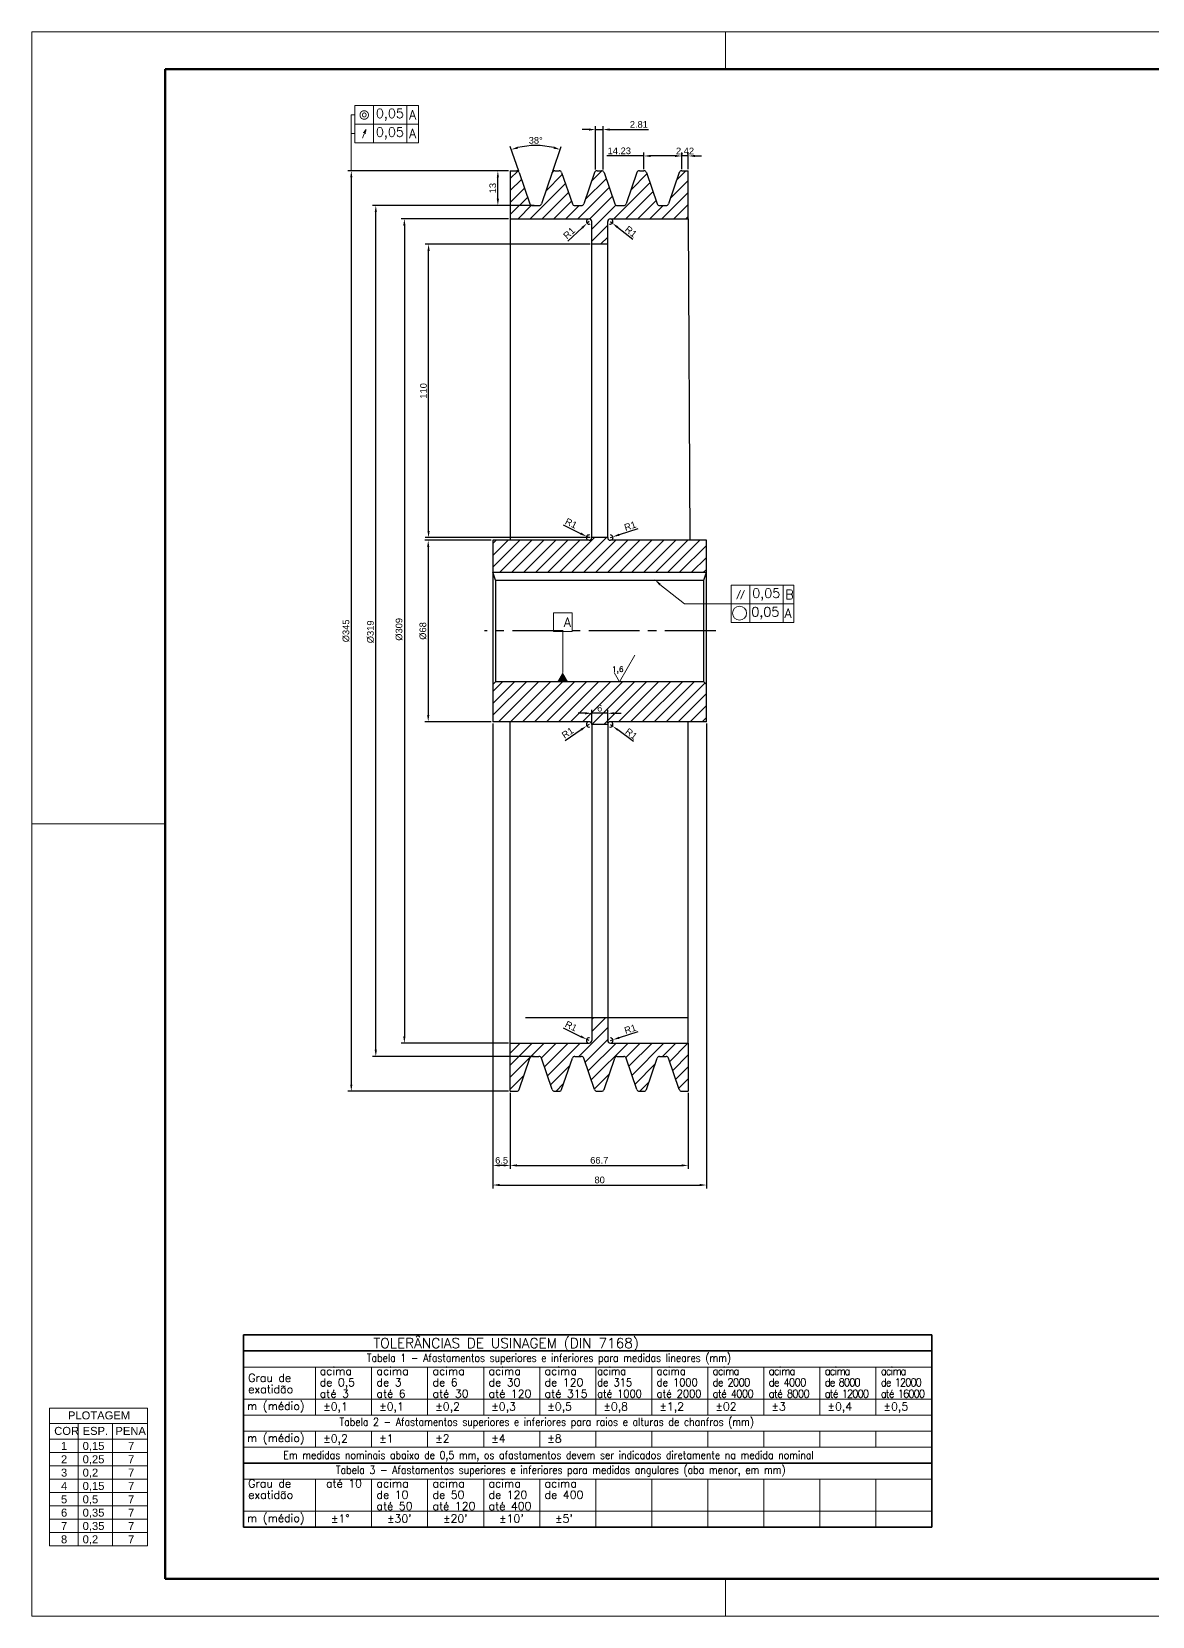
# Model space of a CAD drawing. Header units: millimetres. Extents: x 3548 to 4388, y 2422 to 3016.
# Drawn here: x 3548 to 3968, y 2422 to 3016 of the extents above; entities that cross this region are included whole.
import ezdxf

# ---------------------------------------------------------------- set-up
doc = ezdxf.new("R2010")
doc.units = ezdxf.units.MM
doc.linetypes.add('CENTER2', pattern=[28.575, 19.05, -3.175, 3.175, -3.175])
for name, color, linetype, lineweight in [('CENTRO', 1, 'CENTER2', 15), ('CONTORNO', 7, 'Continuous', 35), ('FINA', 4, 'Continuous', 15), ('FORMATO-FINA', 8, 'Continuous', 20), ('FORMATO-GROSSA', 5, 'Continuous', 50), ('TEXTO', 2, 'Continuous', 25)]:
    doc.layers.add(name, color=color, linetype=linetype, lineweight=lineweight)
doc.layers.add('INVISÍVEL', color=7, linetype='Continuous', lineweight=20, plot=False)
doc.styles.add('ACDINGDT', font='amgdt.shx')
doc.styles.add('ROMANS', font='romans.shx')
doc.styles.get("Standard").update_dxf_attribs({"font": 'arial.ttf'})
doc.dimstyles.new('ISO-25', dxfattribs={"dimtxt": 2.5, "dimasz": 2.5, "dimexe": 1.25, "dimexo": 0.625, "dimtad": 1, "dimtxsty": 'Standard', "dimcen": 2.5, "dimadec": 0, "dimazin": 0, "dimtfac": 1, "dimtmove": 0, "dimatfit": 3, "dimfxl": 1, "dimarcsym": 0})

# ---------------------------------------------------------------- blocks, each defined once
blk = doc.blocks.new('PLOTAGEM')
at = {"layer": 'INVISÍVEL', "color": 7}
for p, q in [((0, 0), (18.35, 0)), ((0, -25.82), (0, 0)), ((0, -2.91), (18.35, -2.91)), ((5.32, -25.82), (5.32, -2.91)), ((11.8, -2.91), (11.8, -25.82)), ((18.35, -25.82), (18.35, 0)), ((0, -5.82), (18.35, -5.82)), ((0, -8.32), (18.35, -8.32)), ((0, -10.82), (18.35, -10.82)), ((0, -13.32), (18.35, -13.32)), ((0, -15.82), (18.35, -15.82)), ((0, -18.32), (18.35, -18.32)), ((0, -20.82), (18.35, -20.82)), ((0, -23.32), (18.35, -23.32)), ((0, -25.82), (18.35, -25.82))]:
    blk.add_line(p, q, dxfattribs=at)
at = {"layer": 'FORMATO-GROSSA', "color": 8}
blk.add_text('8', height=1.5, dxfattribs=at).set_placement((2.13, -25.35))
at = {"layer": 'INVISÍVEL', "color": 7}
for s, p in [('PLOTAGEM', (3.44, -2.12)), ('COR', (0.86, -5.03)), ('ESP.', (6.19, -5.03)), ('PENA', (12.33, -5.03)), ('0,15', (6.19, -7.85)), ('0,25', (6.19, -10.35)), ('7', (14.7, -7.85)), ('7', (14.7, -10.35)), ('0,2', (6.19, -12.85)), ('7', (14.7, -12.85)), ('0,15', (6.19, -15.35)), ('7', (14.7, -15.35)), ('0,5', (6.19, -17.85)), ('7', (14.7, -17.85)), ('0,35', (6.19, -20.35)), ('7', (14.7, -20.35)), ('7', (2.13, -22.85)), ('0,35', (6.19, -22.85)), ('7', (14.7, -22.85)), ('0,2', (6.19, -25.35)), ('7', (14.7, -25.35))]:
    blk.add_text(s, height=1.5, dxfattribs=at).set_placement(p)
at = {"layer": 'INVISÍVEL', "color": 2}
blk.add_text('2', height=1.5, dxfattribs=at).set_placement((2.13, -10.35))
at = {"layer": 'INVISÍVEL', "color": 1}
blk.add_text('1', height=1.5, dxfattribs=at).set_placement((2.13, -7.85))
at = {"layer": 'INVISÍVEL', "color": 3}
blk.add_text('3', height=1.5, dxfattribs=at).set_placement((2.13, -12.85))
at = {"layer": 'INVISÍVEL', "color": 4}
blk.add_text('4', height=1.5, dxfattribs=at).set_placement((2.13, -15.35))
at = {"layer": 'INVISÍVEL', "color": 5}
blk.add_text('5', height=1.5, dxfattribs=at).set_placement((2.13, -17.85))
at = {"layer": 'INVISÍVEL', "color": 6}
blk.add_text('6', height=1.5, dxfattribs=at).set_placement((2.13, -20.35))
blk = doc.blocks.new('fatec_A3')
at = {"layer": 'FORMATO-FINA'}
for p, q in [((420, 297), (0, 297)), ((0, 297), (0, 0)), ((130, 297), (130, 290)), ((25, 148.5), (0, 148.5)), ((130, 7), (130, 0)), ((0, 0), (420, 0))]:
    blk.add_line(p, q, dxfattribs=at)
at = {"layer": 'FORMATO-GROSSA'}
for p, q in [((25, 290), (25, 7)), ((413, 290), (25, 290)), ((25, 7), (413, 7))]:
    blk.add_line(p, q, dxfattribs=at)
at = {"layer": 'INVISÍVEL'}
blk.add_blockref('PLOTAGEM', (3.36, 39.03), dxfattribs=at)
blk = doc.blocks.new('*U29')
at = {"color": 0, "linetype": 'CENTER2', "transparency": 16777216}
blk.add_line((32.5, 0), (-54.21, 0), dxfattribs=at)
blk = doc.blocks.new('*D52')
at = {"color": 0, "lineweight": -2, "transparency": 16777216}
for p, q in [((3719.82, 2825.17), (3694.93, 2825.17)), ((3696.18, 2822.67), (3696.18, 2759.67)), ((3719.82, 2757.17), (3694.93, 2757.17))]:
    blk.add_line(p, q, dxfattribs=at)
at = {"color": 0, "transparency": 16777216}
for points in [[(3695.76, 2822.67), (3696.6, 2822.67), (3696.18, 2825.17)], [(3695.76, 2759.67), (3696.6, 2759.67), (3696.18, 2757.17)]]:
    blk.add_solid(points, dxfattribs=at)
at = {"layer": 'Defpoints', "color": 0, "transparency": 16777216}
for p in [(3720.44, 2825.17), (3696.18, 2757.17), (3720.44, 2757.17)]:
    blk.add_point(p, dxfattribs=at)
at = {"color": 0, "transparency": 16777216, "insert": (3694.21, 2791.17), "char_height": 2.5, "attachment_point": 5, "rotation": 90}
blk.add_mtext('{\\C2;%%C68}', dxfattribs=at)
blk = doc.blocks.new('*D53')
at = {"color": 0, "lineweight": -2, "transparency": 16777216}
for p, q in [((3756.82, 2936.17), (3695.06, 2936.17)), ((3696.31, 2828.67), (3696.31, 2933.67)), ((3756.82, 2826.17), (3695.06, 2826.17)), ((3756.44, 2756.17), (3755.62, 2755.61)), ((3747.5, 2750.12), (3753.54, 2754.21))]:
    blk.add_line(p, q, dxfattribs=at)
blk.add_arc((3756.44, 2756.17), 1, 125.80986, 285.6913, dxfattribs=at)
at = {"color": 0, "transparency": 16777216}
for points in [[(3695.89, 2933.67), (3696.73, 2933.67), (3696.31, 2936.17)], [(3695.89, 2828.67), (3696.73, 2828.67), (3696.31, 2826.17)], [(3753.31, 2754.55), (3753.78, 2753.86), (3755.62, 2755.61)]]:
    blk.add_solid(points, dxfattribs=at)
at = {"layer": 'Defpoints', "color": 0, "transparency": 16777216}
for p in [(3696.31, 2936.17), (3757.44, 2936.17), (3757.44, 2826.17), (3756.44, 2756.17), (3755.62, 2755.61)]:
    blk.add_point(p, dxfattribs=at)
at = {"color": 0, "transparency": 16777216, "char_height": 2.5, "attachment_point": 5}
for s, insert, rotation in [('{\\C2;110}', (3694.41, 2881.17), 90), ('{\\C2;R1}', (3748.43, 2753.02), 34.07158)]:
    blk.add_mtext(s, dxfattribs=dict(at, insert=insert, rotation=rotation))
blk = doc.blocks.new('*D54')
at = {"color": 0, "lineweight": -2, "transparency": 16777216}
for p, q in [((3720.44, 2756.54), (3720.44, 2582.24)), ((3800.44, 2756.54), (3800.44, 2582.24)), ((3722.94, 2583.49), (3797.94, 2583.49))]:
    blk.add_line(p, q, dxfattribs=at)
at = {"color": 0, "transparency": 16777216}
for points in [[(3722.94, 2583.91), (3722.94, 2583.07), (3720.44, 2583.49)], [(3797.94, 2583.91), (3797.94, 2583.07), (3800.44, 2583.49)]]:
    blk.add_solid(points, dxfattribs=at)
at = {"layer": 'Defpoints', "color": 0, "transparency": 16777216}
for p in [(3720.44, 2757.17), (3800.44, 2757.17), (3800.44, 2583.49)]:
    blk.add_point(p, dxfattribs=at)
at = {"color": 0, "transparency": 16777216, "insert": (3760.44, 2585.39), "char_height": 2.5, "attachment_point": 5}
blk.add_mtext('{\\C2;80}', dxfattribs=at)
blk = doc.blocks.new('*D55')
at = {"color": 0, "lineweight": -2, "transparency": 16777216}
for p, q in [((3726.32, 2963.67), (3721.04, 2963.67)), ((3722.29, 2953.17), (3722.29, 2961.17)), ((3735.85, 2950.67), (3721.04, 2950.67))]:
    blk.add_line(p, q, dxfattribs=at)
at = {"color": 0, "transparency": 16777216}
for points in [[(3721.87, 2961.17), (3722.7, 2961.17), (3722.29, 2963.67)], [(3721.87, 2953.17), (3722.7, 2953.17), (3722.29, 2950.67)]]:
    blk.add_solid(points, dxfattribs=at)
at = {"layer": 'Defpoints', "color": 0, "transparency": 16777216}
for p in [(3722.29, 2963.67), (3726.94, 2963.67), (3736.47, 2950.67)]:
    blk.add_point(p, dxfattribs=at)
at = {"color": 0, "transparency": 16777216, "insert": (3720.38, 2957.17), "char_height": 2.5, "attachment_point": 5, "rotation": 90}
blk.add_mtext('{\\C2;13}', dxfattribs=at)
blk = doc.blocks.new('*D32')
at = {"color": 0, "lineweight": -2, "transparency": 16777216}
for p, q in [((3730.1, 2963.58), (3726.92, 2972.83)), ((3742.84, 2963.58), (3746.03, 2972.83))]:
    blk.add_line(p, q, dxfattribs=at)
blk.add_arc((3736.47, 2945.08), 28.09, 76.10026, 103.89974, dxfattribs=at)
at = {"color": 0, "transparency": 16777216}
for points in [[(3729.84, 2971.95), (3729.61, 2972.75), (3727.33, 2971.64)], [(3743.34, 2972.75), (3743.1, 2971.95), (3745.62, 2971.64)]]:
    blk.add_solid(points, dxfattribs=at)
at = {"layer": 'Defpoints', "color": 0, "transparency": 16777216}
for p in [(3739.57, 2973), (3730.31, 2962.99), (3742.64, 2962.99), (3734.32, 2951.34), (3738.63, 2951.34)]:
    blk.add_point(p, dxfattribs=at)
at = {"color": 0, "transparency": 16777216, "insert": (3736.47, 2975.08), "char_height": 2.5, "attachment_point": 5}
blk.add_mtext('{\\C2;38°}', dxfattribs=at)
blk = doc.blocks.new('*D33')
at = {"color": 0, "lineweight": -2, "transparency": 16777216}
for p, q in [((3791.23, 2964.29), (3791.23, 2970.49)), ((3793.64, 2964.29), (3793.64, 2970.49)), ((3788.73, 2969.24), (3786.23, 2969.24)), ((3793.64, 2969.24), (3791.23, 2969.24)), ((3796.14, 2969.24), (3798.64, 2969.24))]:
    blk.add_line(p, q, dxfattribs=at)
at = {"color": 0, "transparency": 16777216}
for points in [[(3788.73, 2969.66), (3788.73, 2968.83), (3791.23, 2969.24)], [(3796.14, 2969.66), (3796.14, 2968.83), (3793.64, 2969.24)]]:
    blk.add_solid(points, dxfattribs=at)
at = {"layer": 'Defpoints', "color": 0, "transparency": 16777216}
for p in [(3791.23, 2969.24), (3791.23, 2963.67), (3793.64, 2963.67)]:
    blk.add_point(p, dxfattribs=at)
at = {"color": 0, "transparency": 16777216, "insert": (3792.44, 2971.12), "char_height": 2.5, "attachment_point": 5}
blk.add_mtext('{\\C2;2.42}', dxfattribs=at)
blk = doc.blocks.new('*D34')
at = {"color": 0, "lineweight": -2, "transparency": 16777216}
for p, q in [((3777, 2964.29), (3777, 2970.49)), ((3791.23, 2964.29), (3791.23, 2970.49)), ((3777, 2969.24), (3763.07, 2969.24)), ((3788.73, 2969.24), (3779.5, 2969.24))]:
    blk.add_line(p, q, dxfattribs=at)
at = {"color": 0, "transparency": 16777216}
for points in [[(3779.5, 2969.66), (3779.5, 2968.83), (3777, 2969.24)], [(3788.73, 2969.66), (3788.73, 2968.83), (3791.23, 2969.24)]]:
    blk.add_solid(points, dxfattribs=at)
at = {"layer": 'Defpoints', "color": 0, "transparency": 16777216}
for p in [(3777, 2969.24), (3777, 2963.67), (3791.23, 2963.67)]:
    blk.add_point(p, dxfattribs=at)
at = {"color": 0, "transparency": 16777216, "insert": (3767.8, 2971.14), "char_height": 2.5, "attachment_point": 5}
blk.add_mtext('{\\C2;14.23}', dxfattribs=at)
blk = doc.blocks.new('*D35')
at = {"color": 0, "lineweight": -2, "transparency": 16777216}
for p, q in [((3756.39, 2979.13), (3753.89, 2979.13)), ((3758.89, 2964.11), (3758.89, 2980.38)), ((3758.89, 2979.13), (3761.7, 2979.13)), ((3761.7, 2964.11), (3761.7, 2980.38)), ((3764.2, 2979.13), (3778.78, 2979.13))]:
    blk.add_line(p, q, dxfattribs=at)
at = {"color": 0, "transparency": 16777216}
for points in [[(3756.39, 2979.55), (3756.39, 2978.72), (3758.89, 2979.13)], [(3764.2, 2979.55), (3764.2, 2978.72), (3761.7, 2979.13)]]:
    blk.add_solid(points, dxfattribs=at)
at = {"layer": 'Defpoints', "color": 0, "transparency": 16777216}
for p in [(3761.7, 2979.13), (3758.89, 2963.48), (3761.7, 2963.48)]:
    blk.add_point(p, dxfattribs=at)
at = {"color": 0, "transparency": 16777216, "insert": (3775.13, 2981.04), "char_height": 2.5, "attachment_point": 5}
blk.add_mtext('{\\C2;2.81}', dxfattribs=at)
blk = doc.blocks.new('*D36')
at = {"color": 0, "lineweight": -2, "transparency": 16777216}
for p, q in [((3726.32, 2963.67), (3666.1, 2963.67)), ((3667.35, 2961.17), (3667.35, 2621.17)), ((3726.32, 2618.67), (3666.1, 2618.67))]:
    blk.add_line(p, q, dxfattribs=at)
at = {"color": 0, "transparency": 16777216}
for points in [[(3666.93, 2961.17), (3667.76, 2961.17), (3667.35, 2963.67)], [(3666.93, 2621.17), (3667.76, 2621.17), (3667.35, 2618.67)]]:
    blk.add_solid(points, dxfattribs=at)
at = {"layer": 'Defpoints', "color": 0, "transparency": 16777216}
for p in [(3726.94, 2963.67), (3667.35, 2618.67), (3726.94, 2618.67)]:
    blk.add_point(p, dxfattribs=at)
at = {"color": 0, "transparency": 16777216, "insert": (3665.37, 2791.21), "char_height": 2.5, "attachment_point": 5, "rotation": 90}
blk.add_mtext('{\\C2;%%C345}', dxfattribs=at)
blk = doc.blocks.new('*D37')
at = {"color": 0, "lineweight": -2, "transparency": 16777216}
for p, q in [((3726.32, 2945.67), (3685.98, 2945.67)), ((3687.23, 2943.17), (3687.23, 2639.17)), ((3726.32, 2636.67), (3685.98, 2636.67))]:
    blk.add_line(p, q, dxfattribs=at)
at = {"color": 0, "transparency": 16777216}
for points in [[(3686.81, 2943.17), (3687.65, 2943.17), (3687.23, 2945.67)], [(3686.81, 2639.17), (3687.65, 2639.17), (3687.23, 2636.67)]]:
    blk.add_solid(points, dxfattribs=at)
at = {"layer": 'Defpoints', "color": 0, "transparency": 16777216}
for p in [(3726.94, 2945.67), (3687.23, 2636.67), (3726.94, 2636.67)]:
    blk.add_point(p, dxfattribs=at)
at = {"color": 0, "transparency": 16777216, "insert": (3685.26, 2791.78), "char_height": 2.5, "attachment_point": 5, "rotation": 90}
blk.add_mtext('{\\C2;%%C309}', dxfattribs=at)
blk = doc.blocks.new('*D38')
at = {"color": 0, "lineweight": -2, "transparency": 16777216}
for p, q in [((3735.85, 2950.67), (3675.28, 2950.67)), ((3676.53, 2634.17), (3676.53, 2948.17)), ((3735.85, 2631.67), (3675.28, 2631.67))]:
    blk.add_line(p, q, dxfattribs=at)
at = {"color": 0, "transparency": 16777216}
for points in [[(3676.11, 2948.17), (3676.94, 2948.17), (3676.53, 2950.67)], [(3676.11, 2634.17), (3676.94, 2634.17), (3676.53, 2631.67)]]:
    blk.add_solid(points, dxfattribs=at)
at = {"layer": 'Defpoints', "color": 0, "transparency": 16777216}
for p in [(3676.53, 2950.67), (3736.47, 2950.67), (3736.47, 2631.67)]:
    blk.add_point(p, dxfattribs=at)
at = {"color": 0, "transparency": 16777216, "insert": (3674.56, 2790.85), "char_height": 2.5, "width": 5.6986, "attachment_point": 5, "rotation": 90}
blk.add_mtext('{\\C2;%%C319}', dxfattribs=at)
blk = doc.blocks.new('*D39')
at = {"color": 0, "lineweight": -2, "transparency": 16777216}
for p, q in [((3754.94, 2760.32), (3752.44, 2760.32)), ((3757.44, 2756.79), (3757.44, 2761.57)), ((3763.44, 2760.32), (3757.44, 2760.32)), ((3763.44, 2756.79), (3763.44, 2761.57)), ((3765.94, 2760.32), (3768.44, 2760.32))]:
    blk.add_line(p, q, dxfattribs=at)
at = {"color": 0, "transparency": 16777216}
for points in [[(3754.94, 2760.74), (3754.94, 2759.9), (3757.44, 2760.32)], [(3765.94, 2760.74), (3765.94, 2759.9), (3763.44, 2760.32)]]:
    blk.add_solid(points, dxfattribs=at)
at = {"layer": 'Defpoints', "color": 0, "transparency": 16777216}
for p in [(3757.44, 2760.32), (3757.44, 2756.17), (3763.44, 2756.17)]:
    blk.add_point(p, dxfattribs=at)
at = {"color": 0, "transparency": 16777216, "insert": (3760.44, 2762.22), "char_height": 2.5, "attachment_point": 5}
blk.add_mtext('{\\C2;6}', dxfattribs=at)
blk = doc.blocks.new('*D40')
at = {"color": 0, "lineweight": -2, "transparency": 16777216}
for p, q in [((3764.44, 2756.17), (3765.24, 2755.57)), ((3773.09, 2749.7), (3767.25, 2754.07))]:
    blk.add_line(p, q, dxfattribs=at)
blk.add_arc((3764.44, 2756.17), 1, 251.5889, 54.19014, dxfattribs=at)
at = {"color": 0, "transparency": 16777216}
blk.add_solid([(3767.5, 2754.4), (3767, 2753.74), (3765.24, 2755.57)], dxfattribs=at)
at = {"layer": 'Defpoints', "color": 0, "transparency": 16777216}
for p in [(3764.44, 2756.17), (3765.24, 2755.57)]:
    blk.add_point(p, dxfattribs=at)
at = {"color": 0, "transparency": 16777216, "insert": (3772.3, 2752.64), "char_height": 2.5, "attachment_point": 5, "rotation": 323.20863}
blk.add_mtext('{\\C2;R1}', dxfattribs=at)
blk = doc.blocks.new('*D41')
at = {"color": 0, "lineweight": -2, "transparency": 16777216}
for p, q in [((3746.76, 2642.44), (3753.3, 2639.21)), ((3756.44, 2637.67), (3755.55, 2638.11))]:
    blk.add_line(p, q, dxfattribs=at)
blk.add_arc((3756.44, 2637.67), 1, 82.14523, 234.19014, dxfattribs=at)
at = {"color": 0, "transparency": 16777216}
blk.add_solid([(3753.49, 2639.59), (3753.12, 2638.84), (3755.55, 2638.11)], dxfattribs=at)
at = {"layer": 'Defpoints', "color": 0, "transparency": 16777216}
for p in [(3755.55, 2638.11), (3756.44, 2637.67)]:
    blk.add_point(p, dxfattribs=at)
at = {"color": 0, "transparency": 16777216, "insert": (3749.74, 2643.07), "char_height": 2.5, "attachment_point": 5, "rotation": 333.76496}
blk.add_mtext('{\\C2;R1}', dxfattribs=at)
blk = doc.blocks.new('*D42')
at = {"color": 0, "lineweight": -2, "transparency": 16777216}
for p, q in [((3764.44, 2637.67), (3765.4, 2637.97)), ((3774.75, 2640.9), (3767.78, 2638.72))]:
    blk.add_line(p, q, dxfattribs=at)
blk.add_arc((3764.44, 2637.67), 1, 305.80986, 89.06081, dxfattribs=at)
at = {"color": 0, "transparency": 16777216}
blk.add_solid([(3767.66, 2639.11), (3767.91, 2638.32), (3765.4, 2637.97)], dxfattribs=at)
at = {"layer": 'Defpoints', "color": 0, "transparency": 16777216}
for p in [(3764.44, 2637.67), (3765.4, 2637.97)]:
    blk.add_point(p, dxfattribs=at)
at = {"color": 0, "transparency": 16777216, "insert": (3771.89, 2641.98), "char_height": 2.5, "attachment_point": 5, "rotation": 17.44109}
blk.add_mtext('{\\C2;R1}', dxfattribs=at)
blk = doc.blocks.new('*D43')
at = {"color": 0, "lineweight": -2, "transparency": 16777216}
for p, q in [((3746.75, 2830.93), (3753.3, 2827.71)), ((3756.44, 2826.17), (3755.55, 2826.61))]:
    blk.add_line(p, q, dxfattribs=at)
blk.add_arc((3756.44, 2826.17), 1, 82.20355, 234.19014, dxfattribs=at)
at = {"color": 0, "transparency": 16777216}
blk.add_solid([(3753.49, 2828.09), (3753.12, 2827.34), (3755.55, 2826.61)], dxfattribs=at)
at = {"layer": 'Defpoints', "color": 0, "transparency": 16777216}
for p in [(3755.55, 2826.61), (3756.44, 2826.17)]:
    blk.add_point(p, dxfattribs=at)
at = {"color": 0, "transparency": 16777216, "insert": (3749.74, 2831.56), "char_height": 2.5, "attachment_point": 5, "rotation": 333.82327}
blk.add_mtext('{\\C2;R1}', dxfattribs=at)
blk = doc.blocks.new('*D44')
at = {"color": 0, "lineweight": -2, "transparency": 16777216}
for p, q in [((3774.71, 2829.51), (3767.77, 2827.25)), ((3764.44, 2826.17), (3765.39, 2826.48))]:
    blk.add_line(p, q, dxfattribs=at)
blk.add_arc((3764.44, 2826.17), 1, 305.80986, 89.64211, dxfattribs=at)
at = {"color": 0, "transparency": 16777216}
blk.add_solid([(3767.64, 2827.65), (3767.9, 2826.85), (3765.39, 2826.48)], dxfattribs=at)
at = {"layer": 'Defpoints', "color": 0, "transparency": 16777216}
for p in [(3764.44, 2826.17), (3765.39, 2826.48)]:
    blk.add_point(p, dxfattribs=at)
at = {"color": 0, "transparency": 16777216, "insert": (3771.85, 2830.55), "char_height": 2.5, "attachment_point": 5, "rotation": 18.02238}
blk.add_mtext('{\\C2;R1}', dxfattribs=at)
blk = doc.blocks.new('*D45')
at = {"color": 0, "lineweight": -2, "transparency": 16777216}
for p, q in [((3764.44, 2944.67), (3765.22, 2944.04)), ((3772.88, 2937.92), (3767.18, 2942.48))]:
    blk.add_line(p, q, dxfattribs=at)
blk.add_arc((3764.44, 2944.67), 1, 249.73622, 54.19014, dxfattribs=at)
at = {"color": 0, "transparency": 16777216}
blk.add_solid([(3767.44, 2942.81), (3766.92, 2942.16), (3765.22, 2944.04)], dxfattribs=at)
at = {"layer": 'Defpoints', "color": 0, "transparency": 16777216}
for p in [(3764.44, 2944.67), (3765.22, 2944.04)]:
    blk.add_point(p, dxfattribs=at)
at = {"color": 0, "transparency": 16777216, "insert": (3772.18, 2940.89), "char_height": 2.5, "attachment_point": 5, "rotation": 321.35594}
blk.add_mtext('{\\C2;R1}', dxfattribs=at)
blk = doc.blocks.new('*D46')
at = {"color": 0, "lineweight": -2, "transparency": 16777216}
for p, q in [((3748.5, 2937.35), (3753.87, 2942.3)), ((3756.44, 2944.67), (3755.71, 2943.99))]:
    blk.add_line(p, q, dxfattribs=at)
blk.add_arc((3756.44, 2944.67), 1, 125.80986, 294.24803, dxfattribs=at)
at = {"color": 0, "transparency": 16777216}
blk.add_solid([(3753.59, 2942.6), (3754.15, 2941.99), (3755.71, 2943.99)], dxfattribs=at)
at = {"layer": 'Defpoints', "color": 0, "transparency": 16777216}
for p in [(3755.71, 2943.99), (3756.44, 2944.67)]:
    blk.add_point(p, dxfattribs=at)
at = {"color": 0, "transparency": 16777216, "insert": (3748.99, 2940.36), "char_height": 2.5, "attachment_point": 5, "rotation": 42.6283}
blk.add_mtext('{\\C2;R1}', dxfattribs=at)
blk = doc.blocks.new('*D47')
at = {"color": 0, "lineweight": -2, "transparency": 16777216}
for p, q in [((3726.94, 2618.04), (3726.94, 2589.59)), ((3793.64, 2618.04), (3793.64, 2589.59)), ((3729.44, 2590.84), (3791.14, 2590.84))]:
    blk.add_line(p, q, dxfattribs=at)
at = {"color": 0, "transparency": 16777216}
for points in [[(3729.44, 2591.25), (3729.44, 2590.42), (3726.94, 2590.84)], [(3791.14, 2591.25), (3791.14, 2590.42), (3793.64, 2590.84)]]:
    blk.add_solid(points, dxfattribs=at)
at = {"layer": 'Defpoints', "color": 0, "transparency": 16777216}
for p in [(3726.94, 2618.67), (3793.64, 2618.67), (3793.64, 2590.84)]:
    blk.add_point(p, dxfattribs=at)
at = {"color": 0, "transparency": 16777216, "insert": (3760.29, 2592.74), "char_height": 2.5, "attachment_point": 5}
blk.add_mtext('{\\C2;66.7}', dxfattribs=at)
blk = doc.blocks.new('*D48')
at = {"color": 0, "lineweight": -2, "transparency": 16777216}
for p, q in [((3720.44, 2618.04), (3720.44, 2589.59)), ((3726.94, 2618.04), (3726.94, 2589.59)), ((3724.44, 2590.84), (3722.94, 2590.84))]:
    blk.add_line(p, q, dxfattribs=at)
at = {"color": 0, "transparency": 16777216}
for points in [[(3722.94, 2591.25), (3722.94, 2590.42), (3720.44, 2590.84)], [(3724.44, 2591.25), (3724.44, 2590.42), (3726.94, 2590.84)]]:
    blk.add_solid(points, dxfattribs=at)
at = {"layer": 'Defpoints', "color": 0, "transparency": 16777216}
for p in [(3720.44, 2618.67), (3726.94, 2618.67), (3720.44, 2590.84)]:
    blk.add_point(p, dxfattribs=at)
at = {"color": 0, "transparency": 16777216, "insert": (3723.69, 2592.74), "char_height": 2.5, "attachment_point": 5}
blk.add_mtext('{\\C2;6.5}', dxfattribs=at)
blk = doc.blocks.new('TOLERÂNCIAS_USINAGEM')
at = {"layer": 'CONTORNO'}
for p, q in [((0, -48), (0, 0)), ((0, 0), (172, 0)), ((172, -48), (172, 0)), ((0, -4), (172, -4)), ((0, -32), (172, -32)), ((0, -48), (172, -48))]:
    blk.add_line(p, q, dxfattribs=at)
at = {"layer": 'FINA'}
for p, q in [((0, -8), (172, -8)), ((18, -20), (18, -8)), ((32, -20), (32, -8)), ((46, -20), (46, -8)), ((60, -20), (60, -8)), ((74, -20), (74, -8)), ((88, -20), (88, -8)), ((102, -20), (102, -8)), ((116, -20), (116, -8)), ((130, -20), (130, -8)), ((144, -20), (144, -8)), ((158, -20), (158, -8)), ((0, -16), (172, -16)), ((0, -20), (172, -20)), ((0, -24), (172, -24)), ((18, -28), (18, -24)), ((32, -28), (32, -24)), ((46, -28), (46, -24)), ((60, -28), (60, -24)), ((74, -28), (74, -24)), ((88, -28), (88, -24)), ((102, -28), (102, -24)), ((116, -28), (116, -24)), ((130, -28), (130, -24)), ((144, -28), (144, -24)), ((158, -28), (158, -24)), ((0, -28), (172, -28)), ((0, -36), (172, -36)), ((18, -48), (18, -36)), ((32, -48), (32, -36)), ((46, -48), (46, -36)), ((60, -48), (60, -36)), ((74, -48), (74, -36)), ((88, -48), (88, -36)), ((102, -48), (102, -36)), ((116, -48), (116, -36)), ((130, -48), (130, -36)), ((144, -48), (144, -36)), ((158, -48), (158, -36)), ((0, -44), (172, -44))]:
    blk.add_line(p, q, dxfattribs=at)
at = {"layer": 'TEXTO', "style": 'ROMANS'}
for s, height, p in [('TOLERÂNCIAS DE USINAGEM (DIN 7168)', 2.5, (32.44, -3.28)), ('m (médio)', 2, (0.87, -18.74)), ('m (médio)', 2, (0.87, -26.74)), ('m (médio)', 2, (0.87, -46.74))]:
    blk.add_text(s, height=height, dxfattribs=at).set_placement(p)
at = {"layer": 'TEXTO', "style": 'ROMANS', "width": 0.85}
for s, p in [('Tabela 1 - Afastamentos superiores e inferiores para medidas lineares (mm)', (30.81, -6.71)), ('Tabela 2 - Afastamentos superiores e inferiores para raios e alturas de chanfros (mm)', (23.98, -22.71)), ('Em medidas nominais abaixo de 0,5 mm, os afastamentos devem ser indicados diretamente na medida nominal', (9.94, -31)), ('Tabela 3 - Afastamentos superiores e inferiores para medidas angulares (aba menor, em mm)', (23.08, -34.71))]:
    blk.add_text(s, height=2, dxfattribs=at).set_placement(p)
at = {"layer": 'TEXTO', "char_height": 2, "attachment_point": 1, "line_spacing_factor": 0.85, "style": 'ROMANS'}
for s, width, insert in [('acima de 0,5 até 3', 12.6684, (19.02, -8)), ('acima\\Pde 3 até 6', 12.6684, (33.22, -8)), ('acima\\Pde 6 até 30', 12.6684, (47.22, -8)), ('acima\\Pde 30 até 120', 14.4641, (61.22, -8)), ('acima\\Pde 120 até 315', 12.6684, (75.22, -8)), ('{\\W0.9;acima\\Pde 315 até 1000}', 13.7297, (88.34, -8)), ('{\\W0.9;acima\\Pde 1000 até 2000}', 12.6684, (103.22, -8)), ('{\\W0.9;\\T0.9;acima\\Pde 2000 até 4000}', 12.6684, (117.22, -8)), ('{\\W0.9;\\T0.9;acima\\Pde 4000 até 8000}', 12.6684, (131.22, -8)), ('{\\W0.9;\\T0.85;acima\\Pde 8000 até 12000}', 12.6684, (145.22, -8)), ('{\\W0.9;\\T0.85;acima\\Pde 12000 até 16000}', 12.6684, (159.22, -8)), ('Grau de exatidão', 17.7309, (1.16, -9.71)), ('%%P0,1', 9.0401, (19.89, -16.87)), ('%%P0,1', 9.0401, (33.89, -16.87)), ('%%P0,2', 9.0401, (47.89, -16.87)), ('%%P0,3', 9.0401, (61.89, -16.87)), ('%%P0,5', 9.0401, (75.89, -16.87)), ('%%P0,8', 9.0401, (89.89, -16.87)), ('%%P1,2', 9.0401, (103.89, -16.87)), ('%%P02', 9.0401, (117.89, -16.87)), ('%%P3', 9.0401, (131.89, -16.87)), ('%%P0,4', 9.0401, (145.89, -16.87)), ('%%P0,5', 9.0401, (159.89, -16.87)), ('%%P0,2', 9.0401, (19.89, -24.87)), ('%%P1', 9.0401, (33.89, -24.87)), ('%%P2', 9.0401, (47.89, -24.87)), ('%%P4', 9.0401, (61.89, -24.87)), ('%%P8', 9.0401, (75.89, -24.87)), ('Grau de exatidão', 17.7309, (1.16, -36.09)), (' até 10', 12.6684, (19.22, -36.09)), ('acima\\Pde 10 até 50', 12.6684, (33.22, -36.09)), ('acima de 50 até 120', 12.6684, (47.22, -36.09)), ('acima\\Pde 120 até 400', 14.4641, (61.22, -36.09)), ('acima de 400', 12.6684, (75.22, -36.09)), ('%%P1%%D', 5.5483, (21.83, -44.87)), ("%%P30'", 5.5483, (35.83, -44.87)), ("%%P20'", 5.5483, (49.83, -44.87)), ("%%P10'", 5.5483, (63.83, -44.87)), ("%%P5'", 5.5483, (77.83, -44.87))]:
    blk.add_mtext_dynamic_manual_height_columns(s, width=width, gutter_width=25, heights=[0], dxfattribs=dict(at, insert=insert))

msp = doc.modelspace()

# ---------------------------------------------------------------- hatches: boundary and pattern name
h = msp.add_hatch()
h.set_pattern_fill('ANSI31', color=4)
h.set_pattern_definition([(45, (-2173.5433, 257.2122), (-2.245064, 2.245064), [])])
edge = h.paths.add_edge_path()
edge.add_line((3763.444, 2646.167), (3757.444, 2646.167))
edge.add_line((3757.444, 2646.167), (3757.444, 2637.667))
edge.add_arc((3756.444, 2637.667), 1, -90, 0, ccw=False)
edge.add_line((3756.444, 2636.667), (3726.944, 2636.667))
edge.add_line((3726.944, 2636.667), (3726.944, 2631.667))
edge.add_line((3726.944, 2631.667), (3726.944, 2618.667))
edge.add_line((3726.944, 2618.667), (3729.36, 2618.667))
edge.add_arc((3729.36, 2619.667), 1, 270, 341)
edge.add_line((3730.306, 2619.342), (3734.318, 2630.993))
edge.add_arc((3735.263, 2630.667), 1, 90, 161, ccw=False)
edge.add_line((3735.263, 2631.667), (3737.684, 2631.667))
edge.add_arc((3737.684, 2630.667), 1, 19, 90, ccw=False)
edge.add_line((3738.63, 2630.993), (3742.641, 2619.342))
edge.add_arc((3743.587, 2619.667), 1, 199, 270)
edge.add_line((3743.587, 2618.667), (3745.24, 2618.667))
edge.add_arc((3745.24, 2619.667), 1, 270, 341)
edge.add_line((3746.186, 2619.342), (3750.198, 2630.993))
edge.add_arc((3751.143, 2630.667), 1, 90, 161, ccw=False)
edge.add_line((3751.143, 2631.667), (3753.564, 2631.667))
edge.add_arc((3753.564, 2630.667), 1, 19, 90, ccw=False)
edge.add_line((3754.51, 2630.993), (3758.521, 2619.342))
edge.add_arc((3759.467, 2619.667), 1, 199, 270)
edge.add_line((3759.467, 2618.667), (3761.12, 2618.667))
edge.add_arc((3761.12, 2619.667), 1, 270, 341)
edge.add_line((3762.066, 2619.342), (3766.078, 2630.993))
edge.add_arc((3767.023, 2630.667), 1, 90, 161, ccw=False)
edge.add_line((3767.023, 2631.667), (3769.444, 2631.667))
edge.add_arc((3769.444, 2630.667), 1, 19, 90, ccw=False)
edge.add_line((3770.39, 2630.993), (3774.401, 2619.342))
edge.add_arc((3775.347, 2619.667), 1, 199, 270)
edge.add_line((3775.347, 2618.667), (3777, 2618.667))
edge.add_arc((3777, 2619.667), 1, 270, 341)
edge.add_line((3777.946, 2619.342), (3781.958, 2630.993))
edge.add_arc((3782.903, 2630.667), 1, 90, 161, ccw=False)
edge.add_line((3782.903, 2631.667), (3785.324, 2631.667))
edge.add_arc((3785.324, 2630.667), 1, 19, 90, ccw=False)
edge.add_line((3786.27, 2630.993), (3790.281, 2619.342))
edge.add_arc((3791.227, 2619.667), 1, 199, 270)
edge.add_line((3791.227, 2618.667), (3793.644, 2618.667))
edge.add_line((3793.644, 2618.667), (3793.644, 2631.667))
edge.add_line((3793.644, 2631.667), (3793.644, 2636.667))
edge.add_line((3793.644, 2636.667), (3764.444, 2636.667))
edge.add_arc((3764.444, 2637.667), 1, 180, 270, ccw=False)
edge.add_line((3763.444, 2637.667), (3763.444, 2646.167))
edge = h.paths.add_edge_path()
edge.add_line((3757.444, 2936.167), (3763.444, 2936.167))
edge.add_line((3763.444, 2936.167), (3763.444, 2944.667))
edge.add_arc((3764.444, 2944.667), 1, 90, 180, ccw=False)
edge.add_line((3764.444, 2945.667), (3793.644, 2945.667))
edge.add_line((3793.644, 2945.667), (3793.644, 2950.667))
edge.add_line((3793.644, 2950.667), (3793.644, 2963.667))
edge.add_line((3793.644, 2963.667), (3791.227, 2963.667))
edge.add_arc((3791.227, 2962.667), 1, 90, 161)
edge.add_line((3790.281, 2962.993), (3786.27, 2951.342))
edge.add_arc((3785.324, 2951.667), 1, 270, 341, ccw=False)
edge.add_line((3785.324, 2950.667), (3782.903, 2950.667))
edge.add_arc((3782.903, 2951.667), 1, 199, 270, ccw=False)
edge.add_line((3781.958, 2951.342), (3777.946, 2962.993))
edge.add_arc((3777, 2962.667), 1, 19, 90)
edge.add_line((3777, 2963.667), (3775.347, 2963.667))
edge.add_arc((3775.347, 2962.667), 1, 90, 161)
edge.add_line((3774.401, 2962.993), (3770.39, 2951.342))
edge.add_arc((3769.444, 2951.667), 1, 270, 341, ccw=False)
edge.add_line((3769.444, 2950.667), (3767.023, 2950.667))
edge.add_arc((3767.023, 2951.667), 1, 199, 270, ccw=False)
edge.add_line((3766.078, 2951.342), (3762.066, 2962.993))
edge.add_arc((3761.12, 2962.667), 1, 19, 90)
edge.add_line((3761.12, 2963.667), (3759.467, 2963.667))
edge.add_arc((3759.467, 2962.667), 1, 90, 161)
edge.add_line((3758.521, 2962.993), (3754.51, 2951.342))
edge.add_arc((3753.564, 2951.667), 1, 270, 341, ccw=False)
edge.add_line((3753.564, 2950.667), (3751.143, 2950.667))
edge.add_arc((3751.143, 2951.667), 1, 199, 270, ccw=False)
edge.add_line((3750.198, 2951.342), (3746.186, 2962.993))
edge.add_arc((3745.24, 2962.667), 1, 19, 90)
edge.add_line((3745.24, 2963.667), (3743.587, 2963.667))
edge.add_arc((3743.587, 2962.667), 1, 90, 161)
edge.add_line((3742.641, 2962.993), (3738.63, 2951.342))
edge.add_arc((3737.684, 2951.667), 1, 270, 341, ccw=False)
edge.add_line((3737.684, 2950.667), (3735.263, 2950.667))
edge.add_arc((3735.263, 2951.667), 1, 199, 270, ccw=False)
edge.add_line((3734.318, 2951.342), (3730.306, 2962.993))
edge.add_arc((3729.36, 2962.667), 1, 19, 90)
edge.add_line((3729.36, 2963.667), (3726.944, 2963.667))
edge.add_line((3726.944, 2963.667), (3726.944, 2950.667))
edge.add_line((3726.944, 2950.667), (3726.944, 2945.667))
edge.add_line((3726.944, 2945.667), (3756.444, 2945.667))
edge.add_arc((3756.444, 2944.667), 1, 0, 90, ccw=False)
edge.add_line((3757.444, 2944.667), (3757.444, 2936.167))
edge = h.paths.add_edge_path()
edge.add_line((3763.444, 2826.167), (3757.444, 2826.167))
edge.add_arc((3756.444, 2826.167), 1, -90, 0, ccw=False)
edge.add_line((3756.444, 2825.167), (3720.444, 2825.167))
edge.add_line((3720.444, 2825.167), (3720.444, 2813.167))
edge.add_line((3720.444, 2813.167), (3800.444, 2813.167))
edge.add_line((3800.444, 2813.167), (3800.444, 2825.167))
edge.add_line((3800.444, 2825.167), (3764.444, 2825.167))
edge.add_arc((3764.444, 2826.167), 1, 180, 270, ccw=False)
h = msp.add_hatch()
h.set_pattern_fill('ANSI31', color=4)
h.paths.add_polyline_path([(3800.444, 2771.167), (3799.444, 2772.167), (3721.444, 2772.167), (3720.444, 2771.167), (3720.444, 2757.167), (3756.444, 2757.167, -0.4142136), (3757.444, 2756.167), (3763.444, 2756.167, -0.4142136), (3764.444, 2757.167), (3800.444, 2757.167)])
h.paths.add_polyline_path([(3758.862, 2759.622), (3762.054, 2759.622), (3762.054, 2764.774), (3758.862, 2764.774)], flags=24)

# ---------------------------------------------------------------- linework, layer by layer
for p, q in [((3726.944, 2963.667), (3726.944, 2950.667)), ((3726.944, 2963.667), (3726.944, 2950.667)), ((3726.944, 2963.667), (3729.36, 2963.667)), ((3730.306, 2962.993), (3734.318, 2951.342)), ((3742.641, 2962.993), (3738.63, 2951.342)), ((3743.587, 2963.667), (3745.24, 2963.667)), ((3746.186, 2962.993), (3750.198, 2951.342)), ((3758.521, 2962.993), (3754.51, 2951.342)), ((3759.467, 2963.667), (3761.12, 2963.667)), ((3762.066, 2962.993), (3766.078, 2951.342)), ((3774.401, 2962.993), (3770.39, 2951.342)), ((3775.347, 2963.667), (3777, 2963.667)), ((3777.946, 2962.993), (3781.958, 2951.342)), ((3790.281, 2962.993), (3786.27, 2951.342)), ((3791.227, 2963.667), (3793.644, 2963.667)), ((3793.644, 2950.667), (3793.644, 2963.667)), ((3793.644, 2950.667), (3793.644, 2963.667)), ((3726.944, 2950.667), (3726.944, 2945.667)), ((3726.944, 2950.667), (3726.944, 2945.667)), ((3735.263, 2950.667), (3737.684, 2950.667)), ((3751.143, 2950.667), (3753.564, 2950.667)), ((3767.023, 2950.667), (3769.444, 2950.667)), ((3782.903, 2950.667), (3785.324, 2950.667)), ((3793.644, 2945.667), (3793.644, 2950.667)), ((3793.644, 2945.667), (3793.644, 2950.667)), ((3726.944, 2945.667), (3756.444, 2945.667)), ((3726.944, 2945.667), (3756.444, 2945.667)), ((3726.944, 2945.667), (3726.944, 2825.167)), ((3757.444, 2826.167), (3757.444, 2944.667)), ((3757.444, 2826.167), (3757.444, 2944.667)), ((3763.444, 2826.167), (3763.444, 2944.667)), ((3763.444, 2826.167), (3763.444, 2944.667)), ((3764.444, 2945.667), (3793.644, 2945.667)), ((3764.444, 2945.667), (3793.644, 2945.667)), ((3793.644, 2945.667), (3794.192, 2825.167)), ((3763.444, 2936.167), (3757.444, 2936.167)), ((3756.444, 2825.167), (3720.444, 2825.167)), ((3720.444, 2825.167), (3720.444, 2757.167)), ((3756.444, 2825.167), (3720.444, 2825.167)), ((3763.444, 2826.167), (3757.444, 2826.167)), ((3800.444, 2825.167), (3764.444, 2825.167)), ((3800.444, 2825.167), (3764.444, 2825.167)), ((3800.444, 2757.167), (3800.444, 2825.167)), ((3720.444, 2813.167), (3800.444, 2813.167)), ((3721.444, 2810.167), (3720.444, 2813.167)), ((3721.444, 2810.167), (3721.444, 2772.167)), ((3721.444, 2810.167), (3799.444, 2810.167)), ((3799.444, 2810.167), (3800.444, 2813.167)), ((3799.444, 2772.167), (3799.444, 2810.167)), ((3721.444, 2772.167), (3720.444, 2771.167)), ((3799.444, 2772.167), (3721.444, 2772.167)), ((3799.444, 2772.167), (3800.444, 2771.167)), ((3756.444, 2757.167), (3720.444, 2757.167)), ((3756.444, 2757.167), (3720.444, 2757.167)), ((3726.944, 2636.667), (3726.944, 2757.167)), ((3757.444, 2756.167), (3757.444, 2637.667)), ((3757.444, 2756.167), (3757.444, 2637.667)), ((3763.444, 2756.167), (3757.444, 2756.167)), ((3763.444, 2756.167), (3763.444, 2637.667)), ((3763.444, 2756.167), (3763.444, 2637.667)), ((3800.444, 2757.167), (3764.444, 2757.167)), ((3800.444, 2757.167), (3764.444, 2757.167)), ((3793.644, 2636.667), (3793.644, 2757.167)), ((3793.644, 2646.167), (3732.606, 2646.167)), ((3726.944, 2631.667), (3726.944, 2636.667)), ((3726.944, 2636.667), (3756.444, 2636.667)), ((3726.944, 2631.667), (3726.944, 2636.667)), ((3726.944, 2636.667), (3756.444, 2636.667)), ((3726.944, 2618.667), (3726.944, 2631.667)), ((3726.944, 2618.667), (3726.944, 2631.667)), ((3735.263, 2631.667), (3737.684, 2631.667)), ((3751.143, 2631.667), (3753.564, 2631.667)), ((3764.444, 2636.667), (3793.644, 2636.667)), ((3764.444, 2636.667), (3793.644, 2636.667)), ((3767.023, 2631.667), (3769.444, 2631.667)), ((3782.903, 2631.667), (3785.324, 2631.667)), ((3793.644, 2636.667), (3793.644, 2631.667)), ((3793.644, 2636.667), (3793.644, 2631.667)), ((3793.644, 2631.667), (3793.644, 2618.667)), ((3793.644, 2631.667), (3793.644, 2618.667)), ((3730.306, 2619.342), (3734.318, 2630.993)), ((3742.641, 2619.342), (3738.63, 2630.993)), ((3746.186, 2619.342), (3750.198, 2630.993)), ((3758.521, 2619.342), (3754.51, 2630.993)), ((3762.066, 2619.342), (3766.078, 2630.993)), ((3774.401, 2619.342), (3770.39, 2630.993)), ((3777.946, 2619.342), (3781.958, 2630.993)), ((3790.281, 2619.342), (3786.27, 2630.993)), ((3726.944, 2618.667), (3729.36, 2618.667)), ((3743.587, 2618.667), (3745.24, 2618.667)), ((3759.467, 2618.667), (3761.12, 2618.667)), ((3775.347, 2618.667), (3777, 2618.667)), ((3791.227, 2618.667), (3793.644, 2618.667))]:
    msp.add_line(p, q)
for centre, start, end in [((3729.36, 2962.667), 19, 90), ((3743.587, 2962.667), 90, 161), ((3745.24, 2962.667), 19, 90), ((3759.467, 2962.667), 90, 161), ((3761.12, 2962.667), 19, 90), ((3775.347, 2962.667), 90, 161), ((3777, 2962.667), 19, 90), ((3791.227, 2962.667), 90, 161), ((3735.263, 2951.667), 199, 270), ((3737.684, 2951.667), 270, 341), ((3751.143, 2951.667), 199, 270), ((3753.564, 2951.667), 270, 341), ((3767.023, 2951.667), 199, 270), ((3769.444, 2951.667), 270, 341), ((3782.903, 2951.667), 199, 270), ((3785.324, 2951.667), 270, 341), ((3756.444, 2944.667), 0, 90), ((3756.444, 2944.667), 0, 90), ((3764.444, 2944.667), 90, 180), ((3764.444, 2944.667), 90, 180), ((3756.444, 2826.167), 270, 0), ((3756.444, 2826.167), 270, 0), ((3764.444, 2826.167), 180, 270), ((3764.444, 2826.167), 180, 270), ((3756.444, 2756.167), 0, 90), ((3756.444, 2756.167), 0, 90), ((3764.444, 2756.167), 90, 180), ((3764.444, 2756.167), 90, 180), ((3756.444, 2637.667), 270, 0), ((3756.444, 2637.667), 270, 0), ((3764.444, 2637.667), 180, 270), ((3764.444, 2637.667), 180, 270), ((3735.263, 2630.667), 90, 161), ((3737.684, 2630.667), 19, 90), ((3751.143, 2630.667), 90, 161), ((3753.564, 2630.667), 19, 90), ((3767.023, 2630.667), 90, 161), ((3769.444, 2630.667), 19, 90), ((3782.903, 2630.667), 90, 161), ((3785.324, 2630.667), 19, 90), ((3729.36, 2619.667), 270, 341), ((3743.587, 2619.667), 199, 270), ((3745.24, 2619.667), 270, 341), ((3759.467, 2619.667), 199, 270), ((3761.12, 2619.667), 270, 341), ((3775.347, 2619.667), 199, 270), ((3777, 2619.667), 270, 341), ((3791.227, 2619.667), 199, 270)]:
    msp.add_arc(centre, 1, start, end)
at = {"layer": 'FINA'}
for p, q in [((3668.699, 2988.179), (3692.533, 2988.179)), ((3668.699, 2988.179), (3668.699, 2981.179)), ((3675.699, 2988.179), (3675.699, 2981.179)), ((3688.116, 2988.179), (3688.116, 2981.179)), ((3692.533, 2988.179), (3692.533, 2981.179)), ((3667.346, 2963.667), (3667.346, 2984.679)), ((3667.346, 2984.679), (3668.699, 2984.679)), ((3668.699, 2977.679), (3667.346, 2977.679)), ((3668.699, 2981.179), (3692.533, 2981.179)), ((3668.699, 2981.179), (3668.699, 2974.179)), ((3675.699, 2981.179), (3675.699, 2974.179)), ((3688.116, 2981.179), (3688.116, 2974.179)), ((3692.533, 2981.179), (3692.533, 2974.179)), ((3668.699, 2974.179), (3692.533, 2974.179)), ((3783.02, 2808.607), (3792.192, 2801.331)), ((3809.734, 2808.331), (3833.234, 2808.331)), ((3809.734, 2808.331), (3809.734, 2794.331)), ((3816.734, 2808.331), (3816.734, 2794.331)), ((3829.15, 2808.331), (3829.15, 2794.331)), ((3833.234, 2808.331), (3833.234, 2801.331)), ((3750.077, 2797.965), (3743.077, 2797.965)), ((3743.077, 2797.965), (3743.077, 2790.965)), ((3750.077, 2790.965), (3750.077, 2797.965)), ((3809.734, 2801.331), (3792.192, 2801.331)), ((3809.761, 2801.331), (3833.261, 2801.331)), ((3833.234, 2801.331), (3833.234, 2794.331)), ((3809.734, 2794.331), (3833.234, 2794.331)), ((3743.077, 2790.965), (3750.077, 2790.965)), ((3746.577, 2790.965), (3746.577, 2775.667)), ((3767.848, 2772.167), (3773.604, 2782.136)), ((3765.827, 2775.667), (3767.848, 2772.167))]:
    msp.add_line(p, q, dxfattribs=at)
msp.add_circle((3812.882, 2797.85), 2.632, dxfattribs=at)
for points in [[(3783.299, 2808.886), (3782.74, 2808.328), (3780.898, 2810.728)], [(3748.598, 2772.167), (3746.577, 2775.667), (3744.556, 2772.167)]]:
    msp.add_trace(points, dxfattribs=at)

# ---------------------------------------------------------------- block references
at = {"color": 1, "linetype": 'CENTER2'}
msp.add_blockref('*U29', (3771.444, 2791.167), dxfattribs=at)
at = {"layer": 'CENTRO', "xscale": 2, "yscale": 2, "zscale": 2}
msp.add_blockref('fatec_A3', (3547.563, 2421.82), dxfattribs=at)
at = {"layer": 'FINA', "xscale": 1.5, "yscale": 1.5, "zscale": 1.5}
msp.add_blockref('TOLERÂNCIAS_USINAGEM', (3626.971, 2527.272), dxfattribs=at)

# ---------------------------------------------------------------- texts
at = {"layer": 'FINA', "char_height": 3.5, "attachment_point": 5, "style": 'ACDINGDT'}
for s, insert in [('r', (3672.199, 2984.679)), ('h', (3672.199, 2977.679)), ('f', (3813.234, 2804.831))]:
    msp.add_mtext(s, dxfattribs=dict(at, insert=insert))
at = {"layer": 'TEXTO', "style": 'ROMANS'}
for s, insert, char_height, attachment_point in [('0,05', (3676.574, 2984.679), 3.5, 4), ('A', (3688.991, 2984.679), 3.5, 4), ('0,05', (3676.574, 2977.679), 3.5, 4), ('A', (3688.991, 2977.679), 3.5, 4), ('0,05', (3817.609, 2804.831), 3.5, 4), ('B', (3830.025, 2804.831), 3.5, 4), ('0,05', (3817.275, 2797.831), 3.5, 4), ('A', (3829.692, 2797.831), 3.5, 4), ('\\pxqc;A', (3746.577, 2794.465), 3.5, 4), ('1,6', (3769.348, 2775.258), 2, 9)]:
    msp.add_mtext(s, dxfattribs=dict(at, insert=insert, char_height=char_height, attachment_point=attachment_point))

# ---------------------------------------------------------------- dimensions: what is measured, and where the dimension line sits
at = {"color": 1}
for base, p1, p2, text, picture, middle in [((3761.701, 2979.134), (3758.886, 2963.481), (3761.701, 2963.481), '{\\C2;2.81}', '*D35', (3775.132, 2979.134)), ((3777, 2969.242), (3791.227, 2963.667), (3777, 2963.667), '{\\C2;14.23}', '*D34', (3767.796, 2969.242)), ((3791.227, 2969.242), (3793.644, 2963.667), (3791.227, 2963.667), '{\\C2;2.42}', '*D33', (3792.435, 2969.242)), ((3800.444, 2583.489), (3720.444, 2757.167), (3800.444, 2757.167), '{\\C2;80}', '*D54', (3760.444, 2583.489))]:
    dim = msp.add_linear_dim(base=base, p1=p1, p2=p2, text=text, dimstyle='ISO-25', dxfattribs=at)
    dim.commit()
    dim.dimension.update_dxf_attribs({"geometry": picture, "text_midpoint": middle, "dimtype": 160})
dim = msp.add_angular_dim_2l(base=(3739.573, 2973.003), line1=((3742.641, 2962.993), (3738.63, 2951.342)), line2=((3730.306, 2962.993), (3734.318, 2951.342)), text='{\\C2;<>}', dimstyle='ISO-25', dxfattribs=at)
dim.commit()
dim.dimension.update_dxf_attribs({"geometry": '*D32', "text_midpoint": (3736.474, 2975.077)})
for base, p1, p2, text, picture, middle in [((3667.346, 2618.667), (3726.944, 2963.667), (3726.944, 2618.667), '{\\C2;%%C345}', '*D36', (3667.346, 2791.214)), ((3676.528, 2950.667), (3736.474, 2631.667), (3736.474, 2950.667), '{\\C2;%%C319}', '*D38', (3676.528, 2790.847)), ((3687.229, 2636.667), (3726.944, 2945.667), (3726.944, 2636.667), '{\\C2;%%C309}', '*D37', (3687.229, 2791.781)), ((3696.309, 2936.167), (3757.444, 2826.167), (3757.444, 2936.167), '{\\C2;<>}', '*D53', (3696.309, 2881.167))]:
    dim = msp.add_linear_dim(base=base, p1=p1, p2=p2, angle=90, text=text, dimstyle='ISO-25', dxfattribs=at)
    dim.commit()
    dim.dimension.update_dxf_attribs({"geometry": picture, "text_midpoint": middle, "dimtype": 160})
for base, p1, p2, text, picture, middle in [((3722.286, 2963.667), (3736.474, 2950.667), (3726.944, 2963.667), '{\\C2;13}', '*D55', (3720.384, 2957.167)), ((3696.18, 2757.167), (3720.444, 2825.167), (3720.444, 2757.167), '{\\C2;%%C68}', '*D52', (3694.209, 2791.167))]:
    dim = msp.add_linear_dim(base=base, p1=p1, p2=p2, angle=90, text=text, dimstyle='ISO-25', dxfattribs=at)
    dim.commit()
    dim.dimension.update_dxf_attribs({"geometry": picture, "text_midpoint": middle})
for center, mpoint, picture, middle in [((3756.444, 2944.667), (3755.708, 2943.99), '*D46', (3748.99, 2940.362)), ((3764.444, 2944.667), (3765.225, 2944.043), '*D45', (3772.178, 2940.891)), ((3756.444, 2756.167), (3755.615, 2755.607), '*D53', (3748.433, 2753.019)), ((3756.444, 2826.167), (3755.546, 2826.609), '*D43', (3749.735, 2831.56)), ((3764.444, 2826.167), (3765.395, 2826.477), '*D44', (3771.849, 2830.554)), ((3764.444, 2756.167), (3765.244, 2755.568), '*D40', (3772.296, 2752.643)), ((3756.444, 2637.667), (3755.547, 2638.109), '*D41', (3749.741, 2643.067)), ((3764.444, 2637.667), (3765.398, 2637.967), '*D42', (3771.893, 2641.979))]:
    dim = msp.add_radius_dim(center=center, mpoint=mpoint, text='{\\C2;R1}', dimstyle='ISO-25', dxfattribs=at)
    dim.commit()
    dim.dimension.update_dxf_attribs({"geometry": picture, "text_midpoint": middle})
for base, p1, p2, text, picture, middle in [((3757.444, 2760.319), (3763.444, 2756.167), (3757.444, 2756.167), '{\\C2;6}', '*D39', (3760.444, 2762.221)), ((3720.444, 2590.838), (3726.944, 2618.667), (3720.444, 2618.667), '{\\C2;6.5}', '*D48', (3723.694, 2592.739)), ((3793.644, 2590.838), (3726.944, 2618.667), (3793.644, 2618.667), '{\\C2;66.7}', '*D47', (3760.294, 2592.739))]:
    dim = msp.add_linear_dim(base=base, p1=p1, p2=p2, text=text, dimstyle='ISO-25', dxfattribs=at)
    dim.commit()
    dim.dimension.update_dxf_attribs({"geometry": picture, "text_midpoint": middle})

doc.saveas('drawing.dxf')
